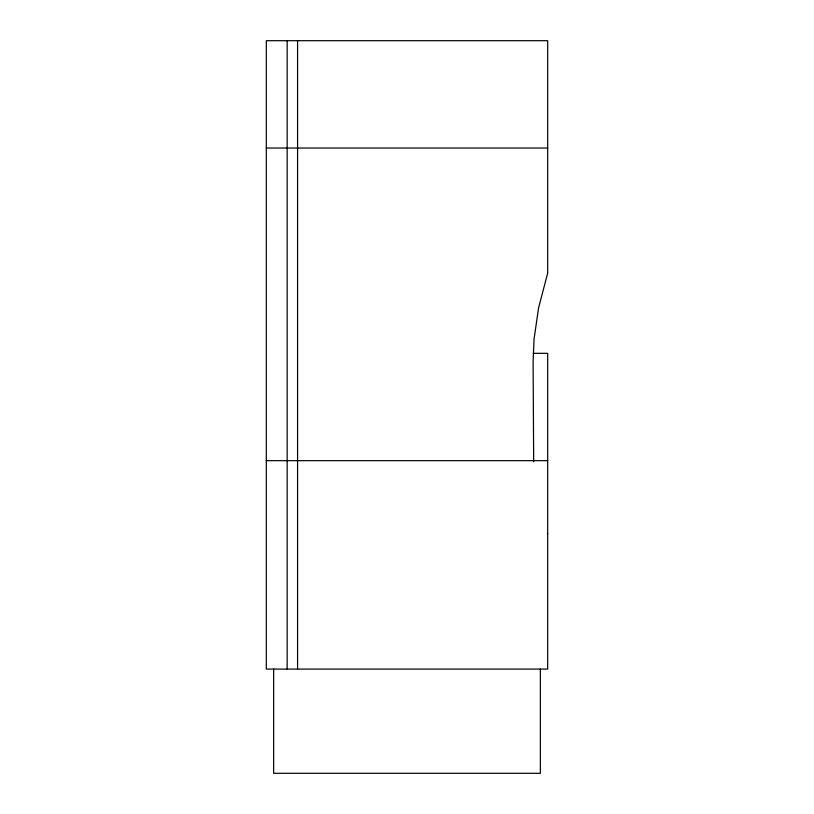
<?xml version="1.0" encoding="UTF-8"?>
<svg xmlns="http://www.w3.org/2000/svg" width="814" height="814" viewBox="0 0 814 814"><rect width="100%" height="100%" fill="white"/><g stroke="black" fill="none" stroke-linecap="round" stroke-linejoin="round"><path stroke-width="1.22" d="M266.32 148.036L297.578 148.036M297.965 148.036L547.68 148.036M533.251 353.327L547.68 353.327L547.68 669.088L266.32 669.088L266.32 40.7L547.68 40.7L547.68 273.178L538.583 307.834L534.086 338.828L533.099 361.752L533.679 461.742M266.32 460.673L547.68 460.673M547.425 532.946L547.68 533.699M540.343 669.088L540.343 773.3L273.657 773.3L273.657 669.088M297.578 40.7L297.578 669.088M287.159 40.7L287.159 669.088"/></g></svg>
